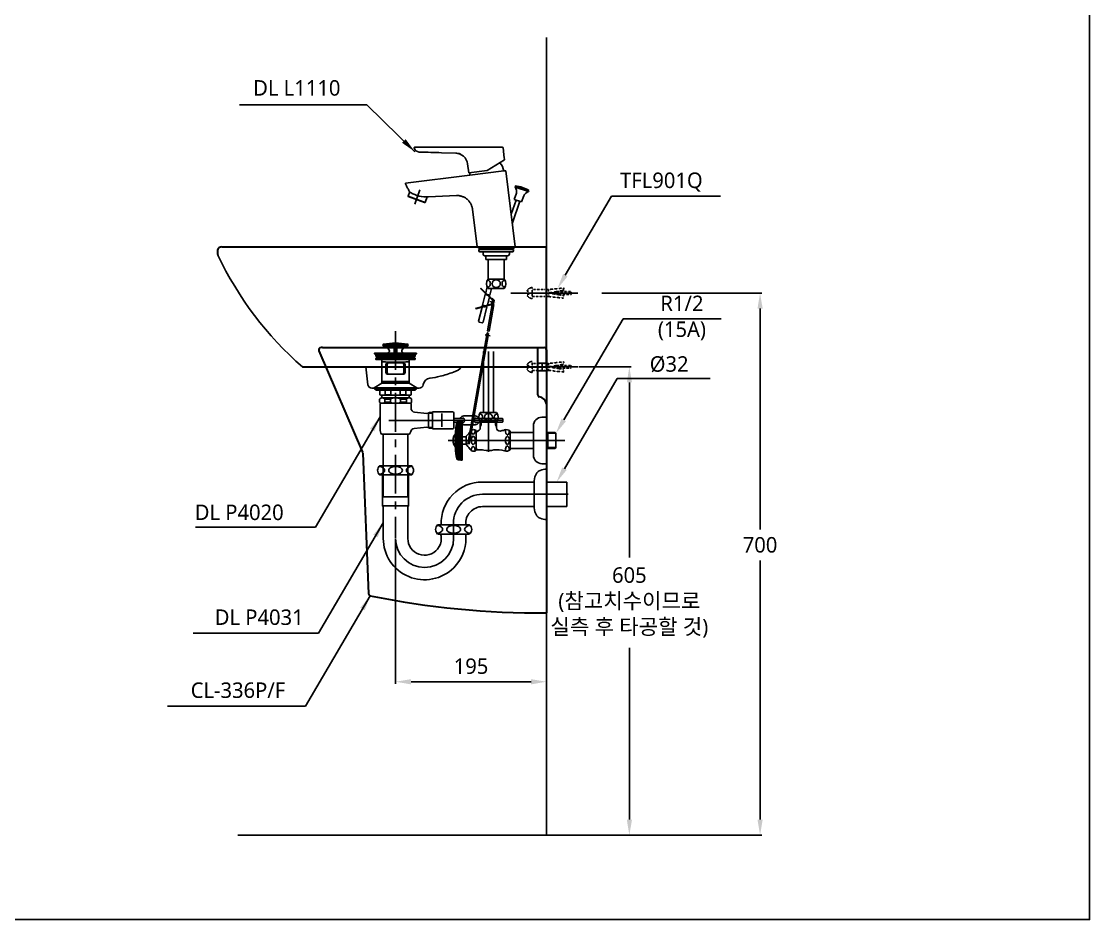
# Model space of a CAD drawing. Extents: x 3289 to 6389, y -51 to 2049.
# Drawn here: x 5009 to 6389, y -51 to 1110 of the extents above; entities that cross this region are included whole.
import ezdxf

# ---------------------------------------------------------------- set-up
doc = ezdxf.new("R2010")
doc.units = 0
doc.header["$LTSCALE"] = 20
doc.header["$MEASUREMENT"] = 0
for name, pattern in [('CENTER', [2, 1.25, -0.25, 0.25, -0.25]), ('CENTER2', [1.125, 0.75, -0.125, 0.125, -0.125]), ('HIDDEN', [0.375, 0.25, -0.125]), ('HIDDEN2', [0.1875, 0.125, -0.0625])]:
    doc.linetypes.add(name, pattern=pattern)
doc.layers.get('0').update_dxf_attribs({"linetype": 'CONTINUOUS'})
doc.layers.get('DEFPOINTS').update_dxf_attribs({"linetype": 'CONTINUOUS'})
for name, color, linetype in [('1', 7, 'CONTINUOUS'), ('3', 3, 'CONTINUOUS'), ('4', 4, 'CONTINUOUS'), ('5', 5, 'CONTINUOUS'), ('6', 6, 'CONTINUOUS'), ('CENTER', 2, 'CENTER'), ('CL', 2, 'CENTER'), ('DEF_LAYER_ASSEM_MEMBER', 7, 'CONTINUOUS'), ('DWG', 7, 'CONTINUOUS'), ('HD', 2, 'HIDDEN')]:
    doc.layers.add(name, color=color, linetype=linetype)
doc.layers.add('c', color=4, linetype='CONTINUOUS', lineweight=30)
doc.styles.add('GHS', font='txt.shx', dxfattribs={"bigfont": '@extfont2.shx'})
doc.styles.get("Standard").update_dxf_attribs({"font": 'NanumGothic.ttf'})
doc.dimstyles.get("Standard").update_dxf_attribs({"dimtxt": 20, "dimasz": 20, "dimexe": 2.5, "dimexo": 1.5, "dimgap": 10, "dimtad": 1, "dimdec": 0, "dimzin": 0, "dimdsep": 46, "dimtxsty": 'Standard', "dimcen": 0, "dimclrd": 3, "dimclre": 3, "dimclrt": 2, "dimadec": 0, "dimazin": 0, "dimtfac": 1, "dimtdec": 0, "dimtmove": 0, "dimatfit": 3, "dimfxl": 1, "dimtolj": 1, "dimtzin": 0, "dimarcsym": 0})

# ---------------------------------------------------------------- blocks, each defined once
blk = doc.blocks.new('*D24')
at = {"color": 3, "lineweight": -2, "transparency": 16777216}
for p, q in [((5759.3, 758.6), (5966, 758.6)), ((5963.5, 738.6), (5963.5, 453.2)), ((5963.5, 78.2), (5963.5, 413.2)), ((5689.2, 58.2), (5966, 58.2))]:
    blk.add_line(p, q, dxfattribs=at)
at = {"color": 3, "transparency": 16777216}
for points in [[(5960.2, 738.6), (5966.9, 738.6), (5963.5, 758.6)], [(5960.2, 78.2), (5966.9, 78.2), (5963.5, 58.2)]]:
    blk.add_solid(points, dxfattribs=at)
at = {"layer": 'DEFPOINTS', "color": 0, "transparency": 16777216}
for p in [(5757.8, 758.6, -465.1), (5687.7, 58.2), (5963.5, 58.2)]:
    blk.add_point(p, dxfattribs=at)
at = {"color": 2, "transparency": 16777216, "insert": (5963.5, 433.2), "char_height": 20, "attachment_point": 5}
blk.add_mtext('\\A1;700', dxfattribs=at)
blk = doc.blocks.new('*D25')
at = {"color": 3, "lineweight": -2, "transparency": 16777216}
for p, q in [((5729.4, 663.2), (5797.2, 663.2)), ((5794.7, 643.2), (5794.7, 417)), ((5794.7, 78.2), (5794.7, 300.3)), ((5689.2, 58.2), (5797.2, 58.2))]:
    blk.add_line(p, q, dxfattribs=at)
at = {"color": 3, "transparency": 16777216}
for points in [[(5791.4, 643.2), (5798.1, 643.2), (5794.7, 663.2)], [(5791.4, 78.2), (5798.1, 78.2), (5794.7, 58.2)]]:
    blk.add_solid(points, dxfattribs=at)
at = {"layer": 'DEFPOINTS', "color": 0, "transparency": 16777216}
for p in [(5727.9, 663.2), (5687.7, 58.2), (5794.7, 58.2)]:
    blk.add_point(p, dxfattribs=at)
at = {"color": 2, "transparency": 16777216, "insert": (5794.7, 358.7), "char_height": 20, "attachment_point": 5}
blk.add_mtext('\\A1;605\\P(참고치수이므로\\P실측 후 타공할 것)', dxfattribs=at)
blk = doc.blocks.new('*D26')
at = {"color": 3, "lineweight": -2, "transparency": 16777216}
for p, q in [((5492.7, 441), (5492.7, 253.9)), ((5687.7, 343.7), (5687.7, 253.9)), ((5512.7, 256.4), (5667.7, 256.4))]:
    blk.add_line(p, q, dxfattribs=at)
at = {"color": 3, "transparency": 16777216}
for points in [[(5512.7, 259.7), (5512.7, 253), (5492.7, 256.4)], [(5667.7, 259.7), (5667.7, 253), (5687.7, 256.4)]]:
    blk.add_solid(points, dxfattribs=at)
at = {"layer": 'DEFPOINTS', "color": 0, "transparency": 16777216}
for p in [(5492.7, 442.5), (5687.7, 345.2), (5687.7, 256.4)]:
    blk.add_point(p, dxfattribs=at)
at = {"color": 2, "transparency": 16777216, "insert": (5590.2, 276.4), "char_height": 20, "attachment_point": 5}
blk.add_mtext('\\A1;195', dxfattribs=at)
blk = doc.blocks.new('A$C562B3684')
at = {"color": 7}
for p, q in [((282.4, 322.9), (293.9, 322.9)), ((282.4, 312.9), (293.9, 312.9))]:
    blk.add_line(p, q, dxfattribs=at)
blk.add_line((288.2, 322.9), (288.2, 312.9))
at = {"layer": 'c', "color": 7}
for p, q in [((0, 338.9), (56.3, 207.7)), ((4.8, 342.9), (2.7, 342.9)), ((4.8, 342.9), (5.7, 342.9)), ((5.9, 342.9), (5.7, 342.9)), ((5.9, 342.9), (291, 342.9)), ((282.4, 342.9), (282.4, 282.3)), ((293.9, 340), (293.9, 0)), ((56.6, 206.7), (64, 24.8))]:
    blk.add_line(p, q, dxfattribs=at)
for centre, radius, start, end in [((2.7, 340), 2.91, 90, 201.8778), ((291, 340), 2.91, 0, 90), ((285.6, 282.3), 3.12, 180, 251.1532), ((282.4, 267.8), 11.8, 12.9553, 79.6806), ((53.7, 206.6), 2.91, 2.321, 23.2382), ((66.9, 25.2), 2.91, 187.5119, 258.4491), ((287.1, 1102.5), 1102.5, 258.4491, 270.3564)]:
    blk.add_arc(centre, radius, start, end, dxfattribs=at)

msp = doc.modelspace()

# ---------------------------------------------------------------- linework, layer by layer
for p, q in [((5687.69385, 58.16883), (5687.69385, 1088.65534)), ((5647.70648, 896.97429), (5647.21812, 895.55601)), ((5647.70648, 896.97429), (5664.91492, 891.04895)), ((5646.04844, 879.56565), (5648.81577, 887.60256)), ((5647.21812, 895.55601), (5664.42656, 889.63067)), ((5655.50363, 876.30997), (5658.27096, 884.34687)), ((5664.91492, 891.04895), (5664.42656, 889.63067)), ((5648.41224, 878.75173), (5642.16641, 860.61252)), ((5643.55644, 849.29168), (5653.13983, 877.12389)), ((5646.04844, 879.56565), (5655.50363, 876.30997)), ((5528.39236, 640.59853), (5528.30929, 640.18596))]:
    msp.add_line(p, q)
at = {"ltscale": 0.5}
for p, q in [((5530.88533, 875.76603), (5508.80256, 883.8035)), ((5599.62974, 818.16883), (5599.62974, 816.6903)), ((5599.62974, 818.16883), (5645.75796, 818.16883)), ((5645.75796, 818.16883), (5645.75796, 816.6903))]:
    msp.add_line(p, q, dxfattribs=at)
at = {"linetype": 'HIDDEN2'}
for p, q in [((5690.13362, 763.13492, -465.06983), (5690.13362, 754.13492, -465.06983)), ((5690.13362, 667.66883), (5690.13362, 658.66883))]:
    msp.add_line(p, q, dxfattribs=at)
at = {"linetype": 'CENTER2', "ltscale": 0.05}
for p, q in [((5727.94954, 758.63492, -465.06983), (5641.34908, 758.63492, -465.06983)), ((5727.94954, 663.16883), (5641.34908, 663.16883))]:
    msp.add_line(p, q, dxfattribs=at)
at = {"color": 7}
msp.add_line((5523.32755, 635.74577), (5492.69385, 635.74577), dxfattribs=at)
at = {"linetype": 'HIDDEN2', "ltscale": 0.05, "elevation": -465.06983}
msp.add_lwpolyline([(5669.25533, 751.54562), (5669.25533, 765.72422, 0.3163168315), (5662.58463, 761.03492), (5664.3675, 761.03492), (5664.3675, 756.23492), (5662.58463, 756.23492, 0.3163168315)], format="xyb", close=True, dxfattribs=at)
for points in [[(5669.25533, 754.13492), (5685.06151, 754.13492), (5690.13362, 754.13492), (5709.75286, 751.99822), (5709.42312, 755.50307), (5690.13362, 758.63492), (5709.42312, 762.02935), (5710.08259, 765.17163), (5690.13362, 763.13492), (5685.06151, 763.13492), (5669.25533, 763.13492)], [(5701.22009, 756.83492), (5719.74445, 756.83492), (5719.69582, 760.43492), (5700.36246, 760.43492)]]:
    msp.add_lwpolyline(points, dxfattribs=at)
at = {"color": 7}
msp.add_lwpolyline([(5454.42768, 663.16883), (5457.07841, 640.18596, 0.3809675334), (5462.06015, 635.74577), (5492.69385, 635.74577)], format="xyb", dxfattribs=at)
at = {"linetype": 'HIDDEN2', "ltscale": 0.05}
msp.add_lwpolyline([(5669.25533, 656.07953), (5669.25533, 670.25813, 0.3163168315), (5662.58463, 665.56883), (5664.3675, 665.56883), (5664.3675, 660.76883), (5662.58463, 660.76883, 0.3163168315)], format="xyb", close=True, dxfattribs=at)
for points in [[(5669.25533, 658.66883), (5685.06151, 658.66883), (5690.13362, 658.66883), (5709.75286, 656.53213), (5709.42312, 660.03699), (5690.13362, 663.16883), (5709.42312, 666.56326), (5710.08259, 669.70554), (5690.13362, 667.66883), (5685.06151, 667.66883), (5669.25533, 667.66883)], [(5701.22009, 661.36883), (5719.74445, 661.36883), (5719.69582, 664.96883), (5700.36246, 664.96883)]]:
    msp.add_lwpolyline(points, dxfattribs=at)
for centre, radius, start, end in [((5642.99333, 855.33518), 41.905, 58.4578451, 83.5421549), ((5638.09773, 889.58676), 10.90017, 349.51170082, 33.2045301), ((5667.9385, 879.31176), 10.90017, 108.7954699, 152.48829918), ((5665.73154, 998.36535), 445.41076, 205.38099993, 228.81226949), ((5492.69385, 869.14038), 200, 264.98019987, 275.01980013), ((5557.50825, 684.60975), 30, 289.62988033, 314.38159709), ((5492.69385, 866.32978), 222.93282, 285.01678236, 289.62988033)]:
    msp.add_arc(centre, radius, start, end)
at = {"color": 7}
for centre, radius, start, end in [((5533.24925, 924.86397), 42.11284, 240.02493621, 272.52930875), ((5538.22454, 638.61874), 10.02952, 98.06423429, 168.61526306), ((5511.07937, 830.20792), 183.47312, 278.06423429, 282.39317276), ((5523.32755, 640.76053), 5.01476, 270, 353.42086477)]:
    msp.add_arc(centre, radius, start, end, dxfattribs=at)
at = {"layer": '1', "color": 7, "linetype": 'Continuous'}
for p, q in [((5552.04776, 939.98858), (5570.63506, 939.43531)), ((5569.01583, 946.97532), (5552.16743, 946.9757)), ((5578.48105, 946.97512), (5569.01583, 946.97532)), ((5590.28261, 946.97486), (5578.48105, 946.97512)), ((5631.03879, 946.97396), (5590.28261, 946.97486)), ((5631.53505, 946.53489), (5632.70444, 937.011)), ((5587.19033, 913.8292), (5585.76958, 925.40034)), ((5611.01144, 916.75406), (5633.29252, 930.67683)), ((5626.97807, 926.73122), (5627.58921, 926.80626)), ((5632.87861, 934.0479), (5633.29252, 930.67683)), ((5611.01144, 916.75406), (5587.19033, 913.8292)), ((5632.64874, 916.36541), (5588.67895, 910.96659)), ((5645.75796, 816.6903), (5599.62974, 816.6903))]:
    msp.add_line(p, q, dxfattribs=at)
at = {"layer": '1', "color": 1, "linetype": 'CENTER'}
msp.add_line((5517.47346, 873.27192), (5524.20501, 891.76671), dxfattribs=at)
at = {"layer": '1', "color": 3}
for p, q in [((5771.70119, 883.63695, -465.06983), (5711.95485, 781.59051, -465.06983)), ((5912.56377, 883.63695, -465.06983), (5771.70119, 883.63695, -465.06983)), ((5786.48407, 725.44381), (5709.92321, 594.67825)), ((5913.37528, 725.44381), (5786.48407, 725.44381)), ((5779.08983, 648.25279), (5710.8449, 531.69079)), ((5898.89737, 648.25279), (5779.08983, 648.25279)), ((5389.18793, 456.22192), (5472.69385, 598.84961)), ((5234.52663, 456.22192), (5389.18793, 456.22192)), ((5393.31293, 319.21618), (5476.81885, 461.84387)), ((5376.56439, 224.92107), (5460.07031, 367.54876)), ((5231.28561, 319.21618), (5393.31293, 319.21618)), ((5198.26629, 224.92107), (5376.56439, 224.92107))]:
    msp.add_line(p, q, dxfattribs=at)
at = {"layer": '1'}
msp.add_line((5289.19385, 58.16883), (5689.19385, 58.16883), dxfattribs=at)
at = {"layer": '1', "color": 7, "linetype": 'Continuous', "extrusion": (0, 0, -1)}
for centre, radius, start, end in [((-5517.21581, 946.47648), 0.5, 347.8973732, 90.0013114), ((-5631.03878, 946.47396), 0.5, 90.0013114, 170.53063335), ((-5610.8386, 912.24276), 22.19637, 356.7039548, 4.58253148)]:
    msp.add_arc(centre, radius, start, end, dxfattribs=at)
at = {"layer": '1', "color": 7, "linetype": 'Continuous'}
for centre, radius, start, end in [((5523.57133, 947.8393), 7, 192.1026268, 268.29504281), ((5569.88884, 923.45043), 16, 6.97724949, 88.29504281), ((5627.21189, 926.4782), 0.5, 41.00466382, 74.59225154), ((5610.8386, 912.24276), 22.19637, 10.70413978, 41.00466382)]:
    msp.add_arc(centre, radius, start, end, dxfattribs=at)
for points, knots in [([(5524.58217, 946.97631), (5522.63508, 946.97635), (5520.73729, 946.97639), (5518.02104, 946.97645), (5517.21652, 946.97648), (5517.21582, 946.97648)], [0, 0, 0, 0, 0.5001114565, 0.5001114565, 1, 1, 1, 1]), ([(5523.36306, 940.84241), (5523.36311, 940.8424), (5523.36343, 940.84239), (5523.36904, 940.84222), (5523.39342, 940.8415), (5523.47623, 940.83903), (5523.53579, 940.83726), (5523.68327, 940.83287), (5523.77405, 940.83017), (5523.97747, 940.82411), (5524.09371, 940.82065), (5524.29473, 940.81467), (5524.3792, 940.81216), (5524.46325, 940.80965)], [0, 0, 0, 0, 0.0245531868, 0.0245531868, 0.2239220262, 0.2239220262, 0.4238960128, 0.4238960128, 0.631540452, 0.631540452, 0.8504065616, 0.8504065616, 1, 1, 1, 1]), ([(5524.46325, 940.80965), (5529.12771, 940.67081), (5533.79214, 940.53197), (5542.98698, 940.25828), (5547.51739, 940.12343), (5552.04776, 939.98858)], [0, 0, 0, 0, 0.5072832214, 0.5072832214, 1, 1, 1, 1]), ([(5552.16743, 946.9757), (5547.8345, 946.9758), (5543.50158, 946.97589), (5534.30649, 946.9761), (5529.44432, 946.9762), (5524.58217, 946.97631)], [0, 0, 0, 0, 0.4712209705, 0.4712209705, 1, 1, 1, 1]), ([(5632.69981, 937.04823), (5632.69982, 937.04845), (5632.69982, 937.0422), (5632.69975, 936.99182), (5632.69954, 936.89648), (5632.70238, 936.60641), (5632.70558, 936.40749), (5632.7214, 935.93396), (5632.73446, 935.65228), (5632.77528, 935.04758), (5632.80376, 934.71611), (5632.83981, 934.38354), (5632.85189, 934.27211), (5632.86486, 934.15986), (5632.87861, 934.0479)], [0, 0, 0, 0, 0.0721891821, 0.0721891821, 0.2851469209, 0.2851469209, 0.4986787527, 0.4986787527, 0.7137064602, 0.7137064602, 0.9288415101, 0.9288415101, 0.9288415101, 1, 1, 1, 1])]:
    msp.add_open_spline(points, degree=3, knots=knots, dxfattribs=at)
msp.add_open_spline([(5570.63506, 939.43531), (5572.55537, 939.37815), (5574.4081, 938.99626), (5576.19451, 938.30054)], degree=3, dxfattribs=at)
at = {"layer": '1', "color": 3}
for points in [[(5714.83142, 779.90633, -465.06983), (5709.07828, 783.27469, -465.06983), (5701.84978, 764.33109, -465.06983)], [(5459.7122, 583.27437), (5465.46534, 579.90601), (5472.69385, 598.84961)], [(5712.79978, 592.99407), (5707.04664, 596.36242), (5699.81813, 577.41883)], [(5713.72147, 530.00661), (5707.96833, 533.37497), (5700.73982, 514.43137)], [(5463.8372, 446.26864), (5469.59034, 442.90028), (5476.81885, 461.84387)], [(5447.08867, 351.97353), (5452.84181, 348.60517), (5460.07031, 367.54876)]]:
    msp.add_solid(points, dxfattribs=at)
at = {"layer": '3'}
for p, q in [((5477.69385, 689.75078), (5476.46253, 691.88349)), ((5476.57907, 691.68164), (5492.69385, 691.68164)), ((5508.80863, 691.68164), (5492.69385, 691.68164)), ((5507.69385, 689.75078), (5508.92517, 691.88349)), ((5465.69385, 680.75078), (5465.69385, 680.15078)), ((5465.69385, 680.15078), (5492.69385, 680.15078)), ((5465.69385, 680.15078), (5467.83607, 678.65078)), ((5475.39385, 681.15078), (5466.09385, 681.15078)), ((5467.39201, 678.45078), (5467.39201, 677.15078)), ((5473.69385, 678.65078), (5467.59201, 678.65078)), ((5492.69385, 676.65078), (5467.89201, 676.65078)), ((5473.69385, 678.65078), (5492.69385, 678.65078)), ((5492.69385, 681.15078), (5475.39385, 681.15078)), ((5492.69385, 689.75078), (5477.69385, 689.75078)), ((5480.20912, 689.56649), (5490.94385, 688.86512)), ((5484.41919, 684.87149), (5481.70098, 688.72446)), ((5482.33742, 681.15078), (5483.78494, 681.98651)), ((5492.69385, 689.75078), (5490.94385, 688.86512)), ((5490.94385, 688.86512), (5490.94385, 681.15078)), ((5492.17617, 689.48879), (5491.74385, 683.08091)), ((5491.74385, 683.1051), (5492.69385, 683.1051)), ((5491.94695, 681.15078), (5491.74385, 683.1051)), ((5492.69385, 689.75078), (5494.44385, 688.86512)), ((5492.69385, 689.75078), (5507.69385, 689.75078)), ((5493.64385, 683.1051), (5492.69385, 683.1051)), ((5492.69385, 681.15078), (5509.99385, 681.15078)), ((5519.69385, 680.15078), (5492.69385, 680.15078)), ((5511.69385, 678.65078), (5492.69385, 678.65078)), ((5492.69385, 676.65078), (5517.49568, 676.65078)), ((5493.21152, 689.48879), (5493.64385, 683.08091)), ((5493.44075, 681.15078), (5493.64385, 683.1051)), ((5505.17857, 689.56649), (5494.44385, 688.86512)), ((5494.44385, 688.86512), (5494.44385, 681.15078)), ((5500.96851, 684.87149), (5503.68672, 688.72446)), ((5503.05027, 681.15078), (5501.60275, 681.98651)), ((5509.99385, 681.15078), (5519.29385, 681.15078)), ((5511.69385, 678.65078), (5517.79568, 678.65078)), ((5519.69385, 680.15078), (5517.55163, 678.65078)), ((5517.99568, 678.45078), (5517.99568, 677.15078)), ((5519.69385, 680.75078), (5519.69385, 680.15078)), ((5467.39201, 674.15078), (5467.39201, 672.85078)), ((5492.69385, 672.65078), (5467.59201, 672.65078)), ((5492.69385, 674.65078), (5467.89201, 674.65078)), ((5475.19385, 642.05637), (5475.19385, 672.65078)), ((5480.31948, 656.15078), (5480.31948, 666.15078)), ((5482.08725, 656.15078), (5482.08725, 666.15078)), ((5492.69385, 668.65078), (5482.81948, 668.65078)), ((5492.69385, 674.65078), (5517.49568, 674.65078)), ((5492.69385, 672.65078), (5517.79568, 672.65078)), ((5492.69385, 668.65078), (5502.56822, 668.65078)), ((5503.30045, 656.15078), (5503.30045, 666.15078)), ((5505.06822, 656.15078), (5505.06822, 666.15078)), ((5510.19385, 642.05637), (5510.19385, 672.65078)), ((5517.99568, 674.15078), (5517.99568, 672.85078)), ((5492.69385, 653.65078), (5482.81948, 653.65078)), ((5492.69385, 653.65078), (5502.56822, 653.65078)), ((5475.19385, 642.05637), (5465.19385, 636.05637)), ((5465.19385, 636.05637), (5492.69385, 636.05637)), ((5465.19385, 635.05637), (5465.19385, 636.05637)), ((5475.19385, 635.05637), (5465.19385, 635.05637)), ((5467.00172, 635.05637), (5467.00172, 633.75637)), ((5475.89385, 644.15078), (5475.19385, 645.36322)), ((5475.19385, 644.15078), (5492.69385, 644.15078)), ((5475.19385, 642.05637), (5492.69385, 642.05637)), ((5510.19385, 635.05637), (5475.19385, 635.05637)), ((5475.89385, 642.05637), (5475.89385, 644.15078)), ((5510.19385, 644.15078), (5492.69385, 644.15078)), ((5510.19385, 642.05637), (5492.69385, 642.05637)), ((5520.19385, 636.05637), (5492.69385, 636.05637)), ((5509.49385, 644.15078), (5510.19385, 645.36322)), ((5509.49385, 642.05637), (5509.49385, 644.15078)), ((5510.19385, 642.05637), (5520.19385, 636.05637)), ((5510.19385, 635.05637), (5520.19385, 635.05637)), ((5518.38598, 635.05637), (5518.38598, 633.75637)), ((5520.19385, 635.05637), (5520.19385, 636.05637)), ((5467.50172, 633.25637), (5472.50172, 633.25637)), ((5471.95015, 617.59416), (5471.95015, 621.70741)), ((5472.50172, 633.25637), (5492.69385, 633.25637)), ((5472.50172, 633.25637), (5472.50172, 627.13372)), ((5473.50172, 626.55637), (5472.50172, 627.13372)), ((5473.50172, 626.55637), (5474.90172, 626.55637)), ((5474.90172, 626.55637), (5492.69385, 626.55637)), ((5475.19385, 623.14513), (5475.19385, 626.55637)), ((5475.33754, 623.15078), (5492.45015, 623.15078)), ((5478.72494, 621.70741), (5478.72494, 617.59416)), ((5478.72494, 621.70741), (5486.1256, 621.70741)), ((5479.2765, 627.13372), (5479.2765, 633.25637)), ((5479.2765, 627.13372), (5486.67716, 627.13372)), ((5486.1256, 621.70741), (5486.1256, 617.59416)), ((5486.67716, 627.13372), (5486.67716, 633.25637)), ((5512.88598, 633.25637), (5492.69385, 633.25637)), ((5510.48598, 626.55637), (5492.69385, 626.55637)), ((5510.05015, 623.15078), (5492.93754, 623.15078)), ((5498.71053, 627.13372), (5498.71053, 633.25637)), ((5506.1112, 627.13372), (5498.71053, 627.13372)), ((5506.66276, 621.70741), (5499.2621, 621.70741)), ((5499.2621, 621.70741), (5499.2621, 617.59416)), ((5506.1112, 627.13372), (5506.1112, 633.25637)), ((5506.66276, 621.70741), (5506.66276, 617.59416)), ((5510.19385, 623.14513), (5510.19385, 626.55637)), ((5511.88598, 626.55637), (5510.48598, 626.55637)), ((5511.88598, 626.55637), (5512.88598, 627.13372)), ((5517.88598, 633.25637), (5512.88598, 633.25637)), ((5512.88598, 633.25637), (5512.88598, 627.13372)), ((5513.43754, 617.59416), (5513.43754, 621.70741)), ((5472.69385, 582.54844), (5472.69385, 615.15078)), ((5492.69385, 616.15078), (5473.69385, 616.15078)), ((5478.72494, 617.59416), (5486.1256, 617.59416)), ((5510.05015, 616.15078), (5492.69385, 616.15078)), ((5506.66276, 617.59416), (5499.2621, 617.59416)), ((5509.49385, 616.15078), (5510.05015, 616.15078)), ((5510.05015, 616.15078), (5510.45015, 616.15078)), ((5511.69385, 616.15078), (5510.19385, 616.15078)), ((5512.69385, 609.78654), (5512.69385, 615.15078)), ((5552.69385, 594.15078), (5484.19385, 594.13371)), ((5517.16118, 604.815), (5533.19541, 603.09704)), ((5535.22408, 603.35078), (5540.32965, 603.35078)), ((5535.36316, 584.90078), (5535.36316, 603.40078)), ((5536.69385, 604.15078), (5536.69385, 603.35078)), ((5540.35505, 604.15078), (5536.69385, 604.15078)), ((5540.32965, 603.35078), (5540.32965, 604.35078)), ((5540.32965, 583.95078), (5540.32965, 603.35078)), ((5541.12965, 605.15078), (5566.32965, 605.15078)), ((5552.69385, 585.61287), (5552.69385, 603.05078)), ((5631.14774, 594.17033), (5552.69385, 594.15078)), ((5575.09974, 596.65935), (5567.62154, 596.6545)), ((5567.82965, 603.65078), (5567.82965, 597.87959)), ((5567.82965, 597.87959), (5567.82965, 584.65078)), ((5581.04943, 596.66083), (5575.09974, 596.65935)), ((5592.07044, 599.91357), (5581.01154, 599.91082)), ((5595.35683, 599.91439), (5592.07044, 599.91357)), ((5630.64712, 596.67021), (5595.32055, 596.66438)), ((5631.14724, 596.17033), (5630.64712, 596.67021)), ((5631.14824, 592.17033), (5631.14724, 596.17033)), ((5516.56273, 583.42245), (5533.19541, 585.20452)), ((5535.36316, 584.90078), (5540.32965, 584.90078)), ((5536.69385, 584.15078), (5536.69385, 584.95078)), ((5540.35505, 584.15078), (5536.69385, 584.15078)), ((5566.32965, 583.15078), (5541.12965, 583.15078)), ((5568.42258, 591.6547), (5581.05068, 591.66083)), ((5581.0144, 588.41082), (5592.33705, 588.41364)), ((5592.33705, 588.41364), (5595.35969, 588.41439)), ((5595.3218, 591.66438), (5630.64837, 591.67021)), ((5630.64837, 591.67021), (5631.14824, 592.17033)), ((5474.69385, 576.15078), (5492.69385, 576.15078)), ((5476.81885, 576.15078), (5476.81885, 495.15078)), ((5510.69385, 576.15078), (5492.69385, 576.15078)), ((5508.56885, 495.15078), (5508.56885, 576.15078)), ((5476.81885, 495.15078), (5508.56885, 495.15078)), ((5508.56885, 495.15078), (5507.86885, 495.15078))]:
    msp.add_line(p, q, dxfattribs=at)
for points in [[(5579.67612, 596.66049, -0.0442380887), (5579.92817, 596.93995, -0.1892733446), (5580.36266, 597.11066, -0.1892733446), (5580.79723, 596.94016, -0.1010586224), (5581.29363, 596.24685, -0.0593015348), (5581.56955, 595.3595, -0.0457215357), (5581.67968, 594.16099, -0.0457215357)], [(5581.67968, 594.16099, -0.0457215357), (5581.57015, 592.96242, -0.0593015348), (5581.29467, 592.07492, -0.1010586224), (5580.79862, 591.38137, -0.1892733446), (5580.36413, 591.21066, -0.1892733446), (5579.92956, 591.38115, -0.0442380887), (5579.67736, 591.66049, -0.0593015348)], [(5596.69386, 596.66473, 0.0442380887), (5596.44167, 596.94406, 0.1892733446), (5596.00709, 597.11456, 0.1892733446), (5595.57261, 596.94385, 0.1010586224), (5595.07656, 596.25029, 0.0593015348), (5594.80108, 595.36279, 0.0457215357), (5594.69155, 594.16423, 0.0457215357)], [(5594.69155, 594.16423, 0.0457215357), (5594.80167, 592.96572, 0.0593015348), (5595.0776, 592.07836, 0.1010586224), (5595.57399, 591.38505, 0.1892733446), (5596.00856, 591.21456, 0.1892733446), (5596.44305, 591.38527, 0.0442380887), (5596.69511, 591.66473, 0.0593015348)]]:
    msp.add_lwpolyline(points, format="xyb", dxfattribs=at)
for centre, radius, start, end in [((5477.54385, 691.68164), 1.1, 97.32041367, 169.42619898), ((5492.69385, 573.75078), 120, 90, 97.32041367), ((5492.69385, 573.75078), 120, 82.67958633, 90), ((5507.84385, 691.68164), 1.1, 10.57380102, 82.67958633), ((5466.09385, 680.75078), 0.4, 90, 180), ((5467.59201, 678.45078), 0.2, 90, 180), ((5467.89201, 677.15078), 0.5, 180, 270), ((5471.19385, 675.65078), 1, 270, 90), ((5480.06674, 687.57153), 2, 35.20232507, 86.26180949), ((5482.78494, 683.71856), 2, 300, 35.20232507), ((5502.60275, 683.71856), 2, 144.79767493, 240), ((5505.32096, 687.57153), 2, 93.73819051, 144.79767493), ((5514.19385, 675.65078), 1, 90, 270), ((5517.49568, 677.15078), 0.5, 270, 0), ((5517.79568, 678.45078), 0.2, 0, 90), ((5519.29385, 680.75078), 0.4, 0, 90), ((5467.89201, 674.15078), 0.5, 90, 180), ((5467.59201, 672.85078), 0.2, 180, 270), ((5482.81948, 666.15078), 2.5, 90, 180), ((5484.58725, 666.15078), 2.5, 90, 180), ((5500.80045, 666.15078), 2.5, 0, 90), ((5502.56822, 666.15078), 2.5, 0, 90), ((5517.49568, 674.15078), 0.5, 0, 90), ((5517.79568, 672.85078), 0.2, 270, 0), ((5482.81948, 656.15078), 2.5, 180, 270), ((5484.58725, 656.15078), 2.5, 180, 270), ((5500.80045, 656.15078), 2.5, 270, 0), ((5502.56822, 656.15078), 2.5, 270, 0), ((5467.50172, 633.75637), 0.5, 180, 270), ((5475.33754, 618.44298), 4.70435, 43.94093732, 136.05906268), ((5475.88911, 636.73558), 10.18185, 250.56792502, 289.43207498), ((5492.22796, 609.5463), 13.60629, 89.06429532, 116.64718661), ((5492.50171, 656.00871), 29.45658, 258.59556617, 270.3737354), ((5492.88599, 656.00871), 29.45658, 269.6262646, 281.40443383), ((5493.15974, 609.5463), 13.60629, 63.35281339, 90.93570468), ((5509.49859, 636.73558), 10.18185, 250.56792502, 289.43207498), ((5510.05015, 618.44298), 4.70435, 43.94093732, 136.05906268), ((5517.88598, 633.75637), 0.5, 270, 0), ((5475.33754, 620.85858), 4.70435, 223.94093732, 316.05906268), ((5473.69385, 615.15078), 1, 90, 180), ((5492.22796, 629.75526), 13.60629, 243.35281339, 270.93570468), ((5493.15974, 629.75526), 13.60629, 269.06429532, 296.64718661), ((5510.05015, 620.85858), 4.70435, 223.94093732, 316.05906268), ((5511.69385, 615.15078), 1, 0, 90), ((5517.69385, 609.78654), 5, 180, 263.88449643), ((5533.60231, 608.08046), 5, 265.33216468, 308.19271972), ((5541.12965, 604.35078), 0.8, 90, 180), ((5566.32965, 603.65078), 1.5, 0, 90), ((5581.01278, 594.91082), 5, 90.01427756, 159.52696244), ((5595.35807, 594.91439), 5, 20.50159267, 90.01427756), ((5485.68225, 583.09736), 13, 182.42004342, 212.30000816), ((5499.70544, 583.09736), 13, 327.69999184, 345.040466), ((5517.09539, 578.4509), 5, 96.11547581, 165.04046432), ((5533.60231, 580.2211), 5, 51.80728028, 94.66783532), ((5541.12965, 583.95078), 0.8, 180, 270), ((5566.32965, 584.65078), 1.5, 270, 0), ((5581.01316, 593.41082), 5, 200.50159267, 270.01427756), ((5595.35845, 593.41439), 5, 270.01427756, 339.52696244)]:
    msp.add_arc(centre, radius, start, end, dxfattribs=at)
at = {"layer": '4'}
for p, q in [((5476.44385, 535.55637), (5472.15235, 535.55637)), ((5476.44385, 535.55637), (5472.15235, 535.55637)), ((5492.69385, 535.55637), (5476.44385, 535.55637)), ((5492.69385, 535.55637), (5476.44385, 535.55637)), ((5492.69385, 535.55637), (5508.94385, 535.55637)), ((5492.69385, 535.55637), (5508.94385, 535.55637)), ((5508.94385, 535.55637), (5513.23535, 535.55637)), ((5508.94385, 535.55637), (5513.23535, 535.55637)), ((5472.54385, 523.55637), (5472.15235, 523.55637)), ((5472.54385, 523.55637), (5492.69385, 523.55637)), ((5475.89385, 523.55637), (5475.89385, 483.77625)), ((5512.84385, 523.55637), (5492.69385, 523.55637)), ((5509.49385, 523.55637), (5509.49385, 483.77625)), ((5512.84385, 523.55637), (5513.23535, 523.55637)), ((5671.71387, 514.43137), (5604.92287, 514.43137)), ((5671.71387, 515.95111), (5671.71387, 498.55637)), ((5713.7858, 514.43137), (5687.69385, 514.43137)), ((5713.7858, 482.68137), (5713.7858, 514.43137)), ((5715.7858, 498.55637), (5604.92287, 498.55637)), ((5671.71387, 481.16164), (5671.71387, 498.55637)), ((5475.89385, 483.77625), (5492.69385, 483.77625)), ((5509.49385, 483.77625), (5492.69385, 483.77625)), ((5476.81885, 441.55637), (5476.81885, 482.13137)), ((5508.56885, 458.95218), (5508.56885, 482.13137)), ((5671.71387, 482.68137), (5604.92287, 482.68137)), ((5713.7858, 482.68137), (5687.69385, 482.68137)), ((5508.56885, 458.95218), (5508.56885, 441.55637)), ((5551.3659, 459.25637), (5547.0744, 459.25637)), ((5567.6159, 459.25637), (5551.3659, 459.25637)), ((5567.6159, 459.25637), (5567.69385, 459.25637)), ((5567.69385, 441.55637), (5567.69385, 460.2196)), ((5567.7718, 459.25637), (5567.69385, 459.25637)), ((5567.7718, 459.25637), (5584.0218, 459.25637)), ((5584.0218, 459.25637), (5588.3133, 459.25637)), ((5547.4659, 447.25637), (5567.6159, 447.25637)), ((5550.89385, 447.25637), (5550.89385, 446.55637)), ((5551.81885, 441.55637), (5551.81885, 445.0022)), ((5587.9218, 447.25637), (5567.7718, 447.25637)), ((5583.56885, 441.55637), (5583.56885, 447.25637))]:
    msp.add_line(p, q, dxfattribs=at)
for points in [[(5478.49902, 529.55637, 0.1552173896), (5477.90853, 531.4127, 0.1067472438), (5475.84682, 533.30337, 0.0730430096), (5473.07696, 534.42139, 0.0285110883), (5471.3482, 534.73741, 0.05952259)], [(5471.3482, 524.37534, 0.0285110883), (5473.07696, 524.69136, 0.0730430096), (5475.84682, 525.80937, 0.1067472438), (5477.90853, 527.70005, 0.1552173896), (5478.49902, 529.55637, 0.1552173896)], [(5484.41355, 531.29531, 0.3272904533), (5484.41355, 527.81744, 0.1063733853), (5486.43635, 526.02084, 0.0712191074), (5489.13631, 524.96712, 0.0575374245), (5492.69385, 524.55637, 0.0575374245)], [(5492.69385, 534.55637, 0.0575374245), (5489.13631, 534.14563, 0.0712191074), (5486.43635, 533.09191, 0.1063733648), (5484.41355, 531.29531, 0.159482965)], [(5492.69385, 534.55637, 0.0575374245), (5489.13631, 534.14563, 0.0712191074), (5486.43635, 533.09191, 0.1063733648), (5484.41355, 531.29531, 0.159482965)], [(5492.69385, 534.55637, -0.0575374245), (5496.25139, 534.14563, -0.0712191074), (5498.95134, 533.09191, -0.1063733648), (5500.97415, 531.29531, -0.159482965)], [(5492.69385, 534.55637, -0.0575374245), (5496.25139, 534.14563, -0.0712191074), (5498.95134, 533.09191, -0.1063733648), (5500.97415, 531.29531, -0.159482965)], [(5500.97415, 531.29531, -0.3272904533), (5500.97415, 527.81744, -0.1063733853), (5498.95134, 526.02084, -0.0712191074), (5496.25139, 524.96712, -0.0575374245), (5492.69385, 524.55637, -0.0575374245)], [(5506.88868, 529.55637, -0.1552173896), (5507.47917, 531.4127, -0.1067472438), (5509.54088, 533.30337, -0.0730430096), (5512.31074, 534.42139, -0.0285110883), (5514.03949, 534.73741, -0.05952259)], [(5514.03949, 524.37534, -0.0285110883), (5512.31074, 524.69136, -0.0730430096), (5509.54088, 525.80937, -0.1067472438), (5507.47917, 527.70005, -0.1552173896), (5506.88868, 529.55637, -0.1552173896)], [(5553.42107, 453.25637, 0.1552173896), (5552.83058, 455.1127, 0.1067472438), (5550.76887, 457.00337, 0.0730430096), (5547.99901, 458.12139, 0.0285110883), (5546.27025, 458.43741, 0.05952259)], [(5567.69385, 458.25618, 0.0587898964), (5564.05836, 457.84563, 0.0712191074), (5561.3584, 456.79191, 0.1063733648), (5559.3356, 454.99531, 0.159482965)], [(5567.69385, 458.25618, -0.0587898964), (5571.32934, 457.84563, -0.0712191074), (5574.02929, 456.79191, -0.1063733648), (5576.0521, 454.99531, -0.159482965)], [(5581.96663, 453.25637, -0.1552173896), (5582.55712, 455.1127, -0.1067472438), (5584.61882, 457.00337, -0.0730430096), (5587.38869, 458.12139, -0.0285110883), (5589.11744, 458.43741, -0.05952259)], [(5546.27025, 448.07534, 0.0285110883), (5547.99901, 448.39136, 0.0730430096), (5550.76887, 449.50937, 0.1067472438), (5552.83058, 451.40005, 0.1552173896), (5553.42107, 453.25637, 0.1552173896)], [(5559.3356, 454.99531, 0.3272904533), (5559.3356, 451.51744, 0.1063733853), (5561.3584, 449.72084, 0.0712191074), (5564.05836, 448.66712, 0.0575374245), (5567.6159, 448.25637, 0.0575374245)], [(5576.0521, 454.99531, -0.3272904533), (5576.0521, 451.51744, -0.1063733853), (5574.02929, 449.72084, -0.0712191074), (5571.32934, 448.66712, -0.0575374245), (5567.7718, 448.25637, -0.0575374245)], [(5589.11744, 448.07534, -0.0285110883), (5587.38869, 448.39136, -0.0730430096), (5584.61882, 449.50937, -0.1067472438), (5582.55712, 451.40005, -0.1552173896), (5581.96663, 453.25637, -0.1552173896)]]:
    msp.add_lwpolyline(points, format="xyb", dxfattribs=at)
for centre, radius, start, end in [((5477.44385, 529.55637), 8, 131.40962211, 228.59037789), ((5507.94385, 529.55637), 8, 311.40962211, 48.59037789), ((5691.69385, 515.05637), 20, 146.20771163, 177.43591199), ((5683.03833, 520.13454), 10, 111.1926769, 142.80345081), ((5689.19385, 501.0939), 30, 92.86598398, 109.00713612), ((5604.92287, 461.05637), 53.375, 90, 181.93258944), ((5604.92287, 461.05637), 37.5, 90, 180.65397811), ((5476.89385, 483.77625), 1, 180, 238.70258778), ((5508.49385, 483.77625), 1, 301.29741222, 0), ((5475.89385, 482.13137), 0.925, 0, 58.70258778), ((5509.49385, 482.13137), 0.925, 121.29741222, 180), ((5604.92287, 461.05637), 21.625, 90, 184.77465278), ((5691.69385, 482.05637), 20, 182.56408801, 213.79228837), ((5683.03833, 476.97821), 10, 217.19654919, 248.8073231), ((5552.3659, 453.25637), 8, 131.40962211, 228.59037789), ((5583.0218, 453.25637), 8, 311.40962211, 48.59037789), ((5689.19385, 496.01885), 30, 250.99286388, 267.13401602), ((5530.19385, 441.55637), 53.375, 180, 314.94029898), ((5530.19385, 441.55637), 37.5, 180, 0), ((5530.19385, 441.55637), 21.625, 180, 320.7959681), ((5530.19385, 441.55637), 21.625, 320.7959681, 0), ((5534.85507, 435.95821), 19.22404, 28.06365478, 33.45608391), ((5530.19385, 441.55637), 53.375, 314.94029898, 0)]:
    msp.add_arc(centre, radius, start, end, dxfattribs=at)
at = {"layer": '5', "color": 7, "linetype": 'Continuous'}
for p, q in [((5505.39299, 900.76321), (5588.67703, 910.9892)), ((5632.64458, 916.38774), (5635.27837, 916.71113)), ((5635.27837, 916.71113), (5647.37784, 818.16883)), ((5571.4819, 884.50699), (5535.10808, 882.78538)), ((5598.00986, 818.16883), (5592.01811, 866.96769)), ((5647.37784, 818.16883), (5598.00986, 818.16883))]:
    msp.add_line(p, q, dxfattribs=at)
at = {"layer": '5', "color": 212}
msp.add_lwpolyline([(3289.19385, 2049.02599), (6389.19385, 2049.02599), (6389.19385, -50.97401), (3289.19385, -50.97401)], close=True, dxfattribs=at)
at = {"layer": '5', "color": 7, "linetype": 'Continuous'}
msp.add_open_spline([(5512.20881, 888.38396), (5511.83397, 888.76726), (5510.52732, 890.21522), (5508.71764, 893.0923), (5506.85115, 896.86549), (5505.83571, 899.46252), (5505.39299, 900.76321)], degree=3, knots=[0, 0, 0, 0, 0.11169675688, 0.40770337774, 0.70382041782, 0.98970380177, 0.98970380177, 0.98970380177, 0.98970380177], dxfattribs=at)
msp.add_open_spline([(5592.01811, 866.96769), (5591.9427, 867.58188), (5591.73636, 868.80347), (5591.26063, 870.59991), (5590.62145, 872.34493), (5589.82375, 874.02343), (5588.87427, 875.62097), (5587.78119, 877.12391), (5586.55386, 878.51938), (5585.20264, 879.79526), (5583.73875, 880.94017), (5582.17435, 881.94341), (5580.52254, 882.79517), (5578.79747, 883.4867), (5577.01434, 884.01071), (5575.18925, 884.36181), (5573.339, 884.53695), (5572.10002, 884.53625), (5571.4819, 884.50699)], degree=3, dxfattribs=at)
at = {"layer": '6'}
for p, q in [((5606.34385, 683.16883), (5606.34385, 604.16883)), ((5612.69385, 553.45628), (5612.69385, 683.16883)), ((5619.04385, 683.16883), (5619.04385, 604.16883)), ((5577.19385, 593.66883), (5578.69385, 593.66883)), ((5577.19385, 593.46883), (5577.19385, 593.66883)), ((5577.19385, 593.46883), (5577.19385, 568.16883)), ((5578.69385, 592.66883), (5578.69385, 593.66883)), ((5619.04385, 604.16883), (5602.19385, 604.16883)), ((5623.19385, 604.16883), (5619.04385, 604.16883)), ((5687.69385, 598.16883), (5681.69385, 598.16883)), ((5687.69385, 538.16883), (5687.69385, 598.16883)), ((5571.77866, 592.16883), (5571.77866, 568.16883)), ((5572.3701, 592.66883), (5573.19385, 592.66883)), ((5573.19385, 592.66883), (5573.69385, 593.16883)), ((5573.19385, 592.66883), (5573.19385, 568.16883)), ((5573.69385, 593.16883), (5573.69385, 568.16883)), ((5573.69385, 593.16883), (5576.89385, 593.16883)), ((5573.69385, 592.75735), (5577.19385, 592.75735)), ((5573.69385, 591.75735), (5577.19385, 591.75735)), ((5573.69385, 590.75735), (5577.19385, 590.75735)), ((5573.69385, 589.75735), (5577.19385, 589.75735)), ((5573.69385, 588.75735), (5577.19385, 588.75735)), ((5573.69385, 587.75735), (5577.19385, 587.75735)), ((5573.69385, 586.75735), (5577.19385, 586.75735)), ((5573.69385, 585.75735), (5577.19385, 585.75735)), ((5573.69385, 584.75735), (5577.19385, 584.75735)), ((5573.69385, 583.75735), (5577.19385, 583.75735)), ((5573.69385, 582.75735), (5577.19385, 582.75735)), ((5573.69385, 581.75735), (5577.19385, 581.75735)), ((5573.69385, 580.75735), (5577.19385, 580.75735)), ((5573.69385, 579.75735), (5577.19385, 579.75735)), ((5578.69385, 568.16883), (5578.69385, 592.66883)), ((5596.78045, 580.16883), (5596.78045, 580.88954)), ((5596.78045, 556.16883), (5596.78045, 580.16883)), ((5597.69385, 580.16883), (5596.78045, 580.16883)), ((5597.69385, 579.41883), (5598.99289, 580.36041)), ((5597.69385, 579.41883), (5597.69385, 580.16883)), ((5602.19385, 584.66883), (5602.19385, 592.16883)), ((5623.19385, 592.16883), (5602.19385, 592.16883)), ((5603.44385, 588.16883), (5602.19385, 588.16883)), ((5603.44385, 588.16883), (5602.19385, 586.00377)), ((5603.44385, 588.16883), (5603.44385, 592.16883)), ((5621.94385, 588.16883), (5621.94385, 592.16883)), ((5623.19385, 588.16883), (5621.94385, 588.16883)), ((5621.94385, 588.16883), (5623.19385, 586.00377)), ((5623.19385, 584.2572), (5623.19385, 592.16883)), ((5640.69498, 577.41996), (5640.69498, 580.16772)), ((5670.69385, 587.16883), (5670.69385, 549.16883)), ((5711.22939, 568.16883), (5560.81176, 568.16883)), ((5571.77866, 544.16883), (5571.77866, 568.16883)), ((5573.19385, 543.66883), (5573.19385, 568.16883)), ((5573.69385, 578.75735), (5577.19385, 578.75735)), ((5573.69385, 577.75735), (5577.19385, 577.75735)), ((5573.69385, 576.75735), (5577.19385, 576.75735)), ((5573.69385, 575.75735), (5577.19385, 575.75735)), ((5573.69385, 574.75735), (5577.19385, 574.75735)), ((5573.69385, 573.75735), (5577.19385, 573.75735)), ((5573.69385, 572.75735), (5577.19385, 572.75735)), ((5573.69385, 571.75735), (5577.19385, 571.75735)), ((5573.69385, 570.75735), (5577.19385, 570.75735)), ((5573.69385, 569.75735), (5577.19385, 569.75735)), ((5573.69385, 568.75735), (5577.19385, 568.75735)), ((5573.69385, 543.16883), (5573.69385, 568.16883)), ((5573.69385, 567.58031), (5577.19385, 567.58031)), ((5573.69385, 566.58031), (5577.19385, 566.58031)), ((5577.19385, 542.86883), (5577.19385, 568.16883)), ((5583.78045, 572.91883), (5578.69385, 572.91883)), ((5578.69385, 542.66883), (5578.69385, 568.16883)), ((5583.78045, 573.90117), (5583.78045, 572.91883)), ((5583.78045, 572.91883), (5583.78045, 563.41883)), ((5588.66704, 579.49034), (5588.11467, 578.53362)), ((5597.69385, 579.41883), (5596.78045, 579.41883)), ((5670.69385, 578.41883), (5640.69385, 578.41883)), ((5640.69385, 577.41883), (5640.69385, 558.91883)), ((5698.69385, 578.41883), (5687.69385, 578.41883)), ((5687.69385, 577.80187), (5687.69385, 558.53644)), ((5689.19385, 577.41883), (5688.19385, 578.41883)), ((5689.19385, 557.91883), (5689.19385, 578.41883)), ((5689.19385, 577.41883), (5699.69385, 577.41883)), ((5699.69385, 577.41883), (5698.69385, 578.41883)), ((5699.56956, 558.91883), (5699.56956, 577.41883)), ((5573.69385, 565.58031), (5577.19385, 565.58031)), ((5573.69385, 564.58031), (5577.19385, 564.58031)), ((5573.69385, 563.58031), (5577.19385, 563.58031)), ((5573.69385, 562.58031), (5577.19385, 562.58031)), ((5573.69385, 561.58031), (5577.19385, 561.58031)), ((5573.69385, 560.58031), (5577.19385, 560.58031)), ((5573.69385, 559.58031), (5577.19385, 559.58031)), ((5573.69385, 558.58031), (5577.19385, 558.58031)), ((5573.69385, 557.58031), (5577.19385, 557.58031)), ((5573.69385, 556.58031), (5577.19385, 556.58031)), ((5573.69385, 555.58031), (5577.19385, 555.58031)), ((5573.69385, 554.58031), (5577.19385, 554.58031)), ((5573.69385, 553.58031), (5577.19385, 553.58031)), ((5573.69385, 552.58031), (5577.19385, 552.58031)), ((5583.78045, 563.41883), (5578.69385, 563.41883)), ((5583.78045, 562.43649), (5583.78045, 563.41883)), ((5588.66704, 556.84732), (5588.11467, 557.80404)), ((5597.69385, 556.91883), (5596.78045, 556.91883)), ((5596.78045, 555.44812), (5596.78045, 556.16883)), ((5600.40564, 556.16883), (5596.78045, 556.16883)), ((5597.69385, 556.16883), (5597.69385, 556.91883)), ((5597.69385, 556.91883), (5598.99289, 556.16883)), ((5640.69385, 556.16883), (5640.69385, 558.91883)), ((5670.69385, 557.91883), (5640.69385, 557.91883)), ((5640.69385, 557.91883), (5640.69385, 557.73709)), ((5640.69385, 556.16883), (5640.69385, 557.73709)), ((5698.69385, 557.91883), (5687.69385, 557.91883)), ((5688.19385, 557.91883), (5689.19385, 558.91883)), ((5689.19385, 558.91883), (5699.69385, 558.91883)), ((5698.69385, 557.91883), (5699.69385, 558.91883)), ((5572.3701, 543.66883), (5573.19385, 543.66883)), ((5573.19385, 543.66883), (5573.69385, 543.16883)), ((5573.69385, 551.58031), (5577.19385, 551.58031)), ((5573.69385, 550.58031), (5577.19385, 550.58031)), ((5573.69385, 549.58031), (5577.19385, 549.58031)), ((5573.69385, 548.58031), (5577.19385, 548.58031)), ((5573.69385, 547.58031), (5577.19385, 547.58031)), ((5573.69385, 546.58031), (5577.19385, 546.58031)), ((5573.69385, 545.58031), (5577.19385, 545.58031)), ((5573.69385, 544.58031), (5577.19385, 544.58031)), ((5573.69385, 543.58031), (5577.19385, 543.58031)), ((5573.69385, 543.16883), (5576.89385, 543.16883)), ((5577.19385, 542.66883), (5577.19385, 542.86883)), ((5577.19385, 542.66883), (5578.69385, 542.66883)), ((5681.69385, 538.16883), (5687.69385, 538.16883))]:
    msp.add_line(p, q, dxfattribs=at)
for centre, radius, start, end in [((5576.89385, 593.46883), 0.3, 270, 0), ((5610.19385, 598.16883), 10, 143.13010235, 216.86989765), ((5615.19385, 598.16883), 10, 323.13010235, 36.86989765), ((5681.69385, 587.16883), 11, 90, 180), ((5714.69385, 568.16883), 145, 170.50659, 178.05685792), ((5572.3701, 591.96883), 0.7, 90, 170.50659), ((5593.30631, 576.81186), 5.35697, 49.56943438, 150), ((5597.69385, 584.66883), 4.5, 270, 0), ((5627.19385, 584.2572), 4, 180, 277.71167846), ((5624.39902, 604.89654), 24.82771, 277.71167846, 290.96613747), ((5635.78748, 575.17608), 7, 45.48706364, 110.96613747), ((5580.94808, 568.1235), 14, 141.78592674, 179.75272851), ((5580.94808, 568.24434), 14, 180.24727149, 218.21407326), ((5714.69385, 568.16883), 145, 178.05685792, 189.49341), ((5575.99032, 585.53362), 14, 303.80982041, 330), ((5575.99032, 550.80404), 14, 30, 56.19017959), ((5593.30631, 559.5258), 5.35697, 210, 310.43056562), ((5600.40564, 518.16883), 38, 80.69517649, 90.00000262), ((5612.69385, 593.16883), 38, 260.69517447, 280.73727399), ((5624.39902, 531.44112), 24.82771, 69.03386253, 100.73727502), ((5635.78748, 561.16158), 7, 249.03386253, 314.5), ((5572.3701, 544.36883), 0.7, 189.49341, 270), ((5576.89385, 542.86883), 0.3, 0, 90), ((5681.69385, 549.16883), 11, 180, 270)]:
    msp.add_arc(centre, radius, start, end, dxfattribs=at)
for centre, major_axis, ratio, start_param, end_param in [((5599.92058, 598.39641), (-5.22946, 0), 0.8663914057, 1.8005043538, 4.4430577951), ((5625.37652, 598.39641), (5.22946, 0), 0.8663914057, 1.8241194503, 4.4989702221), ((5593.0152, 581.76111), (0, 5.39901), 0.4782041641, 1.6491869217, 4.6926581943), ((5637.13279, 580.67373), (0, 5.21778), 0.4600900845, 1.2920182652, 4.7930949808), ((5593.0152, 554.84839), (0, 5.39901), 0.4782041642, 4.681700192, 7.8252127339), ((5637.13279, 555.75454), (0, 5.21778), 0.4600900845, 4.6137785763, 8.1512197192)]:
    msp.add_ellipse(centre, major_axis=major_axis, ratio=ratio, start_param=start_param, end_param=end_param, dxfattribs=at)
for centre, major_axis, ratio in [((5612.69385, 598.39641), (5.22946, 0), 0.8663914057), ((5593.0152, 568.16883), (0, -5.39901), 0.4782041641), ((5637.13279, 568.16883), (0, -5.21778), 0.4600900845)]:
    msp.add_ellipse(centre, major_axis=major_axis, ratio=ratio, dxfattribs=at)
at = {"layer": 'c', "color": 7}
for p, q in [((5268.1799, 818.16883), (5637.11052, 818.16883)), ((5637.11052, 818.16883), (5686.02718, 818.16883)), ((5687.69385, 664.00216), (5687.69385, 816.50216)), ((5372.41594, 663.16883), (5687.69385, 663.16883)), ((5687.69385, 661.09516), (5687.69385, 345.24106))]:
    msp.add_line(p, q, dxfattribs=at)
for centre, radius, start, end in [((5277.43269, 811.73224), 14.75585, 170.49459338, 196.88468322), ((5267.88213, 813.02785), 5.1312, 118.61119727, 167.14992065), ((5268.11162, 812.1676), 6, 90, 116.60085029), ((5686.02718, 816.50216), 1.66667, 0, 90)]:
    msp.add_arc(centre, radius, start, end, dxfattribs=at)
at = {"layer": 'CENTER', "color": 1, "linetype": 'CENTER', "ltscale": 2}
msp.add_line((5492.69385, 709.48971), (5492.69385, 442.54726), dxfattribs=at)
at = {"layer": 'CL'}
for p, q in [((5607.37128, 743.04492), (5608.28231, 739.84648)), ((5608.58664, 704.58552), (5614.88262, 703.48417))]:
    msp.add_line(p, q, dxfattribs=at)
at = {"layer": 'DEF_LAYER_ASSEM_MEMBER', "color": 7, "linetype": 'Continuous'}
for p, q in [((5508.80256, 883.8035), (5510.97651, 889.7764)), ((5509.10139, 883.16265), (5508.80256, 883.8035)), ((5509.10139, 883.16265), (5530.24448, 875.46719)), ((5530.24448, 875.46719), (5530.88533, 875.76603)), ((5530.88533, 875.76603), (5533.42784, 882.7515))]:
    msp.add_line(p, q, dxfattribs=at)
at = {"layer": 'DWG'}
for p, q in [((5645.19385, 814.88305), (5600.19385, 814.88305)), ((5600.19385, 814.88305), (5600.19385, 813.38305)), ((5612.19385, 816.6903), (5612.19385, 814.88305)), ((5633.19385, 816.6903), (5633.19385, 814.88305)), ((5645.19385, 814.88305), (5645.19385, 813.38305)), ((5645.19385, 814.88305), (5645.19385, 813.38305)), ((5601.69385, 811.88305), (5604.19385, 811.88305)), ((5641.19385, 811.88305), (5604.19385, 811.88305)), ((5605.69385, 810.38305), (5605.69385, 808.88305)), ((5607.69385, 806.88305), (5637.69385, 806.88305)), ((5609.19385, 805.38305), (5609.19385, 801.88305)), ((5609.19385, 801.88305), (5636.19385, 801.88305)), ((5612.19385, 801.88305), (5612.19385, 776.66883)), ((5633.19385, 801.88305), (5633.19385, 776.66883)), ((5636.19385, 805.38305), (5636.19385, 801.88305)), ((5639.69385, 810.38305), (5639.69385, 808.88305)), ((5643.69385, 811.88305), (5641.19385, 811.88305)), ((5633.19385, 776.66883), (5612.19385, 776.66883)), ((5602.58448, 764.47609), (5603.00052, 764.90843)), ((5618.93058, 748.74649), (5602.58448, 764.47609)), ((5619.34661, 749.17883), (5603.00052, 764.90843)), ((5612.19385, 764.66883), (5622.69385, 764.66883)), ((5622.69385, 764.66883), (5616.71519, 764.66883)), ((5633.19385, 764.66883), (5622.69385, 764.66883)), ((5608.53056, 756.64343), (5605.14365, 743.05929)), ((5608.53056, 756.64343), (5611.49125, 755.90525)), ((5608.6999, 757.32264), (5610.47936, 756.87897)), ((5609.18505, 757.20168), (5609.0157, 756.52247)), ((5613.94215, 753.54678), (5611.30478, 742.96883)), ((5611.64729, 756.58777), (5614.52168, 755.87111)), ((5612.65917, 755.61405), (5614.35233, 755.1919)), ((5614.03653, 755.99207), (5613.86718, 755.31286)), ((5614.35233, 755.1919), (5614.10959, 754.21834)), ((5617.40089, 751.88386), (5616.98485, 751.45152)), ((5618.04047, 748.96842), (5617.07279, 745.08724)), ((5619.5959, 749.77163), (5617.40089, 751.88386)), ((5618.04047, 748.96842), (5619.22078, 748.67414)), ((5618.70944, 744.14311), (5619.87281, 748.80914)), ((5618.93058, 748.74649), (5619.34661, 749.17883)), ((5619.34661, 749.17883), (5619.22078, 748.67414)), ((5617.96289, 744.86531), (5596.14555, 738.65093)), ((5596.14555, 738.65093), (5596.30991, 738.07388)), ((5618.16612, 744.29933), (5596.30991, 738.07388)), ((5604.48093, 740.40129), (5599.96652, 722.29496)), ((5604.9743, 742.38009), (5604.64837, 741.07284)), ((5604.80126, 741.11639), (5604.96563, 740.53935)), ((5604.9743, 742.38009), (5607.24777, 741.81325)), ((5605.14365, 743.05929), (5608.59834, 742.19794)), ((5605.6288, 742.93833), (5605.45945, 742.25913)), ((5610.79608, 740.92855), (5605.78829, 720.84343)), ((5608.41569, 741.52205), (5610.79608, 740.92855)), ((5609.76627, 741.90674), (5610.96542, 741.60776)), ((5610.48028, 741.72872), (5610.31093, 741.04952)), ((5610.57174, 742.76004), (5610.73611, 742.18299)), ((5611.13734, 742.29728), (5610.96542, 741.60776)), ((5617.49501, 743.96543), (5611.55114, 709.98672)), ((5619.52454, 743.96064), (5613.4413, 709.18517)), ((5617.07279, 745.08724), (5618.25309, 744.79296)), ((5617.96289, 744.86531), (5618.12726, 744.28826)), ((5618.12726, 744.28826), (5618.25309, 744.79296)), ((5618.16612, 744.29933), (5619.52454, 743.96064)), ((5599.96652, 722.29496), (5600.69489, 721.08275)), ((5600.69489, 721.08275), (5604.57608, 720.11506)), ((5605.78829, 720.84343), (5604.57608, 720.11506)), ((5611.04331, 707.08365), (5585.91314, 563.42448)), ((5612.93347, 706.2821), (5587.96924, 563.57157)), ((5611.04331, 707.08365), (5611.34179, 707.03143)), ((5611.20445, 709.93751), (5611.50293, 709.8853)), ((5611.34179, 707.03143), (5611.30182, 706.80298)), ((5611.30182, 706.80298), (5612.90168, 706.52311)), ((5611.50293, 709.8853), (5611.46297, 709.65684)), ((5611.80965, 709.70604), (5613.40951, 709.42618)), ((5612.90168, 706.52311), (5612.86171, 706.29466)), ((5612.86171, 706.29466), (5612.93347, 706.2821)), ((5613.40951, 709.42618), (5613.36954, 709.19773)), ((5613.36954, 709.19773), (5613.4413, 709.18517))]:
    msp.add_line(p, q, dxfattribs=at)
at = {"layer": 'DWG', "color": 7}
for p, q in [((5611.02963, 766.66669), (5608.6999, 757.32264)), ((5616.71519, 764.66883), (5614.52168, 755.87111))]:
    msp.add_line(p, q, dxfattribs=at)
at = {"layer": 'DWG'}
for points in [[(5615.18405, 770.66883, 0.0966832698), (5614.80963, 772.58704, 0.0977239657), (5613.74917, 774.20436, 0.0992326632), (5612.15502, 775.2898, 0.0386445534), (5611.45206, 775.52488, 0.1003264732)], [(5617.74541, 768.80081, -0.1924423111), (5617.76547, 772.58704, -0.0977239657), (5618.82593, 774.20436, -0.0992326632), (5620.42008, 775.2898, -0.1216332409), (5622.69385, 775.65182, -0.1216332409)], [(5619.17282, 774.52583, -0.0749421588), (5620.42008, 775.2898, -0.1216332409), (5622.69385, 775.65182)], [(5627.99664, 770.66883, 0.0966832698), (5627.62222, 772.58704, 0.0977239657), (5626.56176, 774.20436, 0.0992326632), (5624.96762, 775.2898, 0.1216332409), (5622.69385, 775.65182, 0.1216332409)], [(5630.20365, 770.66883, -0.0966832698), (5630.57807, 772.58704, -0.0977239657), (5631.63853, 774.20436, -0.0992326632), (5633.23268, 775.2898, -0.0386445534), (5633.93563, 775.52488, -0.1003264732)], [(5611.45206, 765.81278, 0.0386445534), (5612.15502, 766.04786, 0.0992326632), (5613.74917, 767.1333, 0.0977239657), (5614.80963, 768.75062, 0.0966832698), (5615.18405, 770.66883, 0.0966832698)], [(5622.69385, 765.68584, -0.1216332409), (5620.42008, 766.04786, -0.0992326632), (5618.82593, 767.1333, -0.0977239657), (5617.76547, 768.75062, -0.0026492922), (5617.74541, 768.80081, -0.0026492922)], [(5622.69385, 765.68584, 0.1216332409), (5624.96762, 766.04786, 0.0992326632), (5626.56176, 767.1333, 0.0977239657), (5627.62222, 768.75062, 0.0966832698), (5627.99664, 770.66883, 0.0966832698)], [(5633.93563, 765.81278, -0.0386445534), (5633.23268, 766.04786, -0.0992326632), (5631.63853, 767.1333, -0.0977239657), (5630.57807, 768.75062, -0.0966832698), (5630.20365, 770.66883, -0.0966832698)]]:
    msp.add_lwpolyline(points, format="xyb", dxfattribs=at)
for centre, radius, start, end in [((5601.69385, 813.38305), 1.5, 180, 270), ((5604.19385, 810.38305), 1.5, 0, 90), ((5607.69385, 808.88305), 2, 180, 270), ((5607.69385, 805.38305), 1.5, 0, 90), ((5637.69385, 805.38305), 1.5, 90, 180), ((5637.69385, 808.88305), 2, 270, 0), ((5641.19385, 810.38305), 1.5, 90, 180), ((5643.69385, 813.38305), 1.5, 270, 0), ((5620.19385, 770.66883), 10, 143.13010235, 216.86989765), ((5625.19385, 770.66883), 10, 323.13010235, 36.86989765), ((5618.90251, 749.05106), 1, 346, 46.10109816)]:
    msp.add_arc(centre, radius, start, end, dxfattribs=at)
at = {"layer": 'HD'}
for p, q in [((5609.06956, 758.2356), (5609.48559, 758.66794)), ((5613.39295, 754.07527), (5613.80898, 754.50761)), ((5614.66006, 747.75003), (5621.9633, 745.92912))]:
    msp.add_line(p, q, dxfattribs=at)

# ---------------------------------------------------------------- block references
msp.add_blockref('A$C562B3684', (5393.75112, 345.24106))

# ---------------------------------------------------------------- texts
at = {"color": 2, "insert": (5233.36032, 485.31329), "char_height": 20, "attachment_point": 1, "style": 'GHS'}
msp.add_mtext_dynamic_manual_height_columns('{\\fNanumGothic|b0|i0|c129|p50;DL P4020}', width=161.4812542, gutter_width=15, heights=[0], dxfattribs=at)
at = {"layer": '1', "color": 2, "char_height": 20, "attachment_point": 5}
for s, insert in [('DL L1110', (5365.15158, 1023.53812)), ('TFL901Q', (5836.03511, 901.92716, -465.06983)), ('R1/2\\P(15A)', (5862.61282, 726.38341)), ('%%c32', (5846.07734, 666.543)), ('DL P4031', (5316.59933, 339.66202)), ('CL-336P/F', (5289.18934, 245.36691))]:
    msp.add_mtext(s, dxfattribs=dict(at, insert=insert))

# ---------------------------------------------------------------- dimensions: what is measured, and where the dimension line sits
dim = msp.add_linear_dim(base=(5963.52425, 58.16883), p1=(5757.78943, 758.63492, -465.06983), p2=(5687.69385, 58.16883), angle=90, dimstyle='Standard', override={"dimtih": 1, "dimtoh": 1, "dimfxl": 1.25, "dimarcsym": 1})
dim.commit()
dim.dimension.update_dxf_attribs({"geometry": '*D24', "text_midpoint": (5963.52425, 433.16883), "dimtype": 160})
dim = msp.add_linear_dim(base=(5794.7366, 58.16883), p1=(5727.94954, 663.16883), p2=(5687.69385, 58.16883), angle=90, text='<>\\P(참고치수이므로\\P실측 후 타공할 것)', dimstyle='Standard', override={"dimtih": 1, "dimtoh": 1, "dimfxl": 1.25, "dimarcsym": 1})
dim.commit()
dim.dimension.update_dxf_attribs({"geometry": '*D25', "text_midpoint": (5794.7366, 358.65185), "dimtype": 160})
dim = msp.add_linear_dim(base=(5687.69385, 256.36051), p1=(5492.69385, 442.54726), p2=(5687.69385, 345.24106), dimstyle='Standard')
dim.commit()
dim.dimension.update_dxf_attribs({"geometry": '*D26', "text_midpoint": (5590.19385, 276.36051)})

# ---------------------------------------------------------------- leaders
msp.add_leader([(5517.7596, 941.10421), (5455.63974, 1001.75698), (5291.14721, 1001.75698)], dimstyle='Standard', override={"dimgap": 10, "dimtad": 0, "dimfxl": 1.25, "dimarcsym": 1})

doc.saveas('drawing.dxf')
